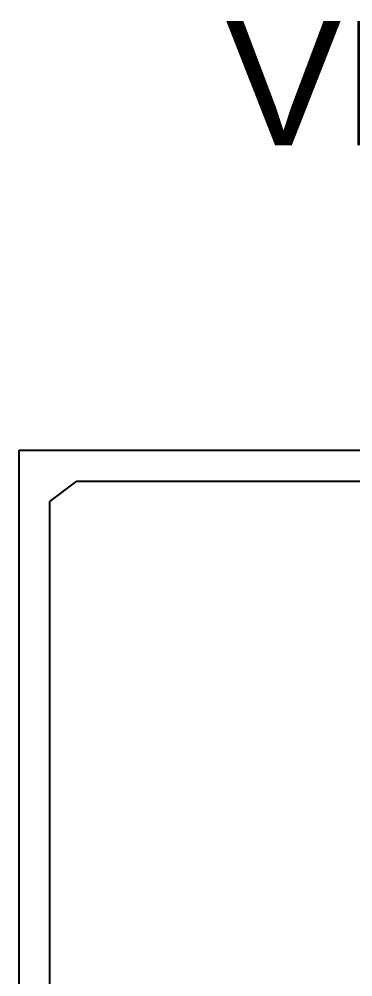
# Model space of a CAD drawing. Header units: millimetres. Extents: x -72 to 2978, y -1067 to 2817.
# Drawn here: x 2313 to 2366.7, y 1420.4 to 1574.5 of the extents above; entities that cross this region are included whole.
import ezdxf

# ---------------------------------------------------------------- set-up
doc = ezdxf.new("R2010")
doc.units = ezdxf.units.MM
doc.styles.get("Standard").update_dxf_attribs({"font": 'arial.ttf'})

msp = doc.modelspace()

# ---------------------------------------------------------------- linework, layer by layer
for p, q in [((2313.02, 1505.15), (2622.01, 1505.15)), ((2313.02, 1205.15), (2313.02, 1505.15))]:
    msp.add_line(p, q)
at = {"color": 30, "true_color": 0xf8991e}
for p, q in [((2317.96, 1496.87), (2322.28, 1500.15)), ((2322.28, 1500.15), (2614.49, 1500.15)), ((2317.96, 1211.28), (2317.96, 1496.87))]:
    msp.add_line(p, q, dxfattribs=at)

# ---------------------------------------------------------------- texts
at = {"color": 6, "insert": (2346.19, 1574.22), "char_height": 20, "attachment_point": 1}
msp.add_mtext_dynamic_manual_height_columns('{\\C256;VISTA INTERNA}', width=227.5814, gutter_width=12.5, heights=[0], dxfattribs=at)

doc.saveas('drawing.dxf')
